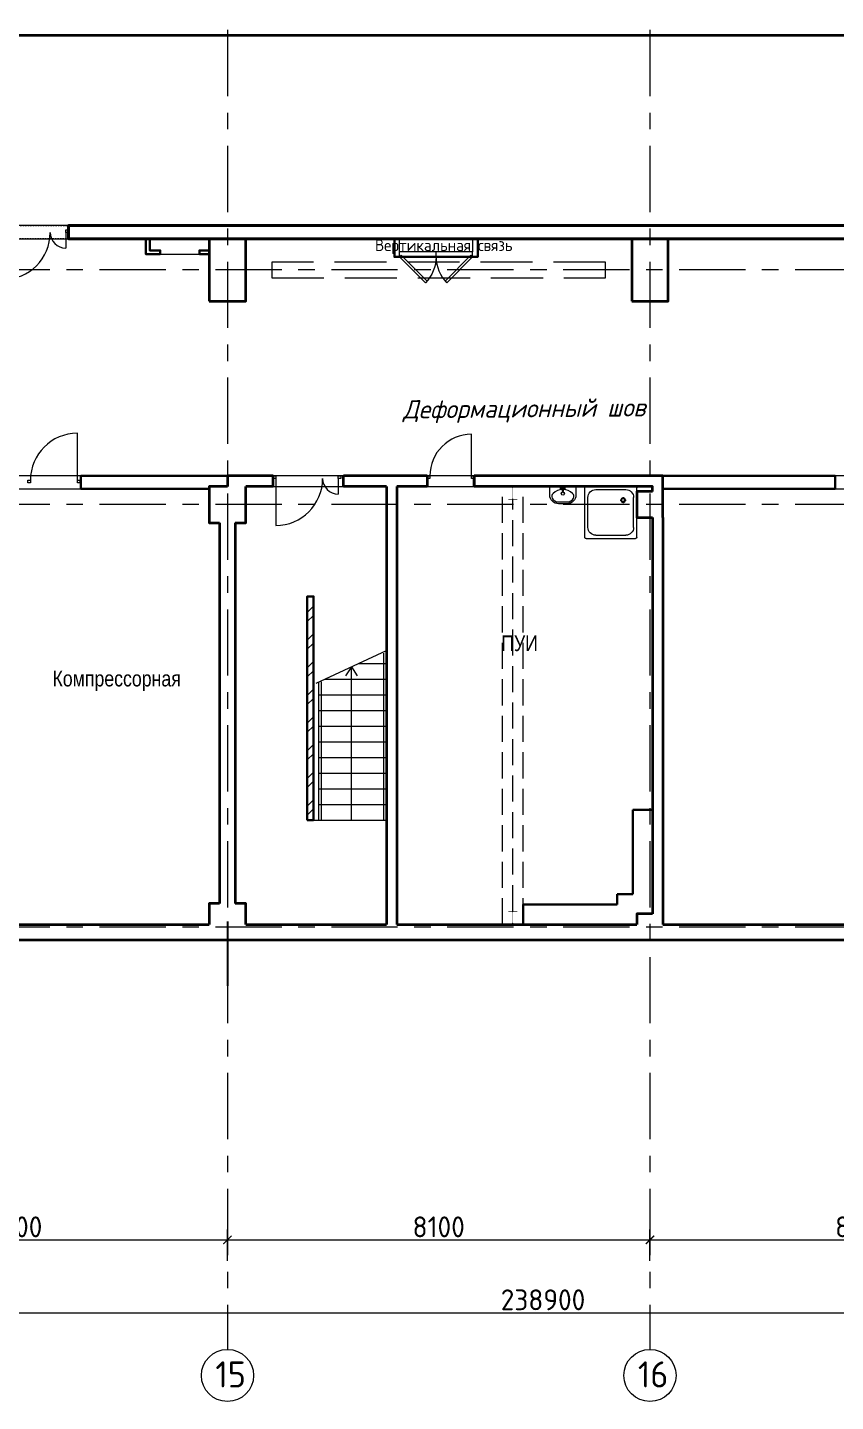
# Model space of a CAD drawing. Header units: millimetres. Extents: x -813692 to 807431, y 0 to 1813163.
# Drawn here: x -128043 to -112551, y 774278 to 800628 of the extents above; entities that cross this region are included whole.
import ezdxf

# ---------------------------------------------------------------- set-up
doc = ezdxf.new("R2010")
doc.units = ezdxf.units.MM
for name, pattern in [('Dashed', [5.644444, 2.822222, -2.822222]), ('SolidLine', [0]), ('ГОСТ 2.303 4', [7, 5, -2, 0]), ('Линия сетки', [22.225, 12.7, -3.175, 3.175, -3.175])]:
    doc.linetypes.add(name, pattern=pattern)
for name, color, linetype, lineweight in [('07_1_TС', 150, 'Continuous', 9), ('A-ANNO-DIMS', 7, 'Continuous', 9), ('KR_0.2', 252, 'Continuous', 20), ('KR_0.35', 252, 'Continuous', 35), ('KR_punk', 252, 'ГОСТ 2.303 4', 0), ('S-GRID', 252, 'Continuous', 9), ('АР_двери', 252, 'Continuous', 0), ('АР_демонт.несущ', 252, 'ГОСТ 2.303 4', 20), ('АР_кирпич120', 252, 'Continuous', 30), ('АР_кирпич250', 252, 'Continuous', 30), ('АР_кирпичные перегородки 120', 252, 'Continuous', 30), ('АР_монолит', 252, 'Continuous', 50), ('АР_Площади', 252, 'Continuous', 0), ('АР_сущ. стены', 252, 'Continuous', 30), ('АР_тонкая линия', 252, 'Continuous', 5), ('двери', 7, 'Continuous', 9)]:
    doc.layers.add(name, color=color, linetype=linetype, lineweight=lineweight)
doc.layers.add('АР_названия помещений', color=252, linetype='Continuous', lineweight=5, plot=False)
doc.layers.add('АР_обшивка коробов', color=252, linetype='Continuous')
doc.layers.add('АР_Сантехника', color=252, linetype='Continuous')
doc.styles.add('GOST 2.304', font='')
doc.styles.add('GOST-2.304_Type-B_italic', font='')
doc.styles.add('СГЕНЕРИР_СТИЛЬ_10', font='ARIALN.TTF', dxfattribs={"width": 0.988944})
doc.styles.get('GOST 2.304').set_extended_font_data('GOST Common')
doc.styles.get('GOST-2.304_Type-B_italic').set_extended_font_data('GOST Common', italic=True)
doc.dimstyles.new('М-200', dxfattribs={"dimtxt": 400, "dimasz": 160, "dimexe": 200, "dimexo": 400, "dimgap": 50, "dimtad": 1, "dimdec": 0, "dimzin": 0, "dimdsep": 46, "dimtxsty": 'GOST 2.304', "dimblk": 'ARCHTICK', "dimcen": 180, "dimdle": 200, "dimadec": 0, "dimazin": 0, "dimtfac": 1, "dimtdec": 0, "dimtmove": 1, "dimatfit": 0, "dimfxl": 1, "dimtolj": 1, "dimtzin": 0, "dimarcsym": 0})

# ---------------------------------------------------------------- blocks, each defined once
blk = doc.blocks.new('КР_подвал')
at = {"layer": 'KR_0.35', "ltscale": 200}
h = blk.add_hatch(color=256, dxfattribs=at)
h.dxf.hatch_style = 1
edge = h.paths.add_edge_path()
edge.add_line((118707, 7946), (118707, 7957))
edge.add_line((118707, 7957), (118639, 7957))
edge.add_arc((118639, 7973), 16, 180, 270, ccw=False)
edge.add_line((118623, 7973), (118623, 8163))
edge.add_arc((118639, 8163), 16, 90, 180, ccw=False)
edge.add_line((118639, 8179), (118707, 8179))
edge.add_line((118707, 8179), (118707, 8190))
edge.add_line((118707, 8190), (118532, 8190))
edge.add_line((118532, 8190), (118532, 8179))
edge.add_line((118532, 8179), (118600, 8179))
edge.add_arc((118600, 8163), 16, 0, 90, ccw=False)
edge.add_line((118616, 8163), (118616, 7973))
edge.add_arc((118600, 7973), 16, -90, 0, ccw=False)
edge.add_line((118600, 7957), (118532, 7957))
edge.add_line((118532, 7957), (118532, 7946))
edge.add_line((118532, 7946), (118707, 7946))
h = blk.add_hatch(color=256, dxfattribs=at)
h.dxf.hatch_style = 1
edge = h.paths.add_edge_path()
edge.add_line((118707, 54), (118707, 43))
edge.add_line((118707, 43), (118639, 43))
edge.add_arc((118639, 27), 16, 90, 180)
edge.add_line((118623, 27), (118623, -163))
edge.add_arc((118639, -163), 16, 180, 270)
edge.add_line((118639, -179), (118707, -179))
edge.add_line((118707, -179), (118707, -190))
edge.add_line((118707, -190), (118532, -190))
edge.add_line((118532, -190), (118532, -179))
edge.add_line((118532, -179), (118600, -179))
edge.add_arc((118600, -163), 16, 270, 360)
edge.add_line((118616, -163), (118616, 27))
edge.add_arc((118600, 27), 16, 360, 450)
edge.add_line((118600, 43), (118532, 43))
edge.add_line((118532, 43), (118532, 54))
edge.add_line((118532, 54), (118707, 54))
at = {"layer": 'KR_0.2', "ltscale": 200}
blk.add_lwpolyline([(114025, 8200), (115375, 8200), (115375, 8400), (114025, 8400)], close=True, dxfattribs=at)
at = {"layer": 'KR_0.35', "ltscale": 200}
for p, q in [((116980, 8400), (116980, 8200)), ((116980, 8400), (116980, 8200)), ((117880, 8200), (117880, 8400)), ((117880, 8400), (117880, 8200))]:
    blk.add_line(p, q, dxfattribs=at)
for points in [[(62000, 16850), (233801, 16850)], [(137700, 11750), (137700, -500), (-850, -500), (-850, 12790), (1051, 15608)], [(113150, 8200), (112800, 8200), (112800, 7500), (113000, 7500)], [(113150, 8400), (113150, 8200)], [(114025, 8400), (113150, 8400)], [(113300, 7500), (113500, 7500), (113500, 8200)], [(114025, 8200), (113500, 8200)], [(114025, 8200), (114025, 8400)], [(115375, 8200), (115375, 8400)], [(116980, 8400), (115375, 8400)], [(116200, 8200), (115375, 8200)], [(116200, 8200), (116200, -200)], [(116400, 8200), (116400, -200)], [(116980, 8200), (116400, 8200)], [(121500, 8100), (121500, 8400), (117880, 8400)], [(121300, 8100), (121300, 8200), (117880, 8200)], [(121300, 8100), (121000, 8100), (121000, 7600), (121300, 7600)], [(121500, 7600), (121500, 8100)], [(113000, 7500), (113000, 200)], [(113300, 7500), (113300, 200)], [(121300, 7600), (121300, 0)], [(121500, 7600), (121500, -200)], [(113000, 200), (112800, 200), (112800, -200)], [(113500, -200), (113500, 200), (113300, 200)], [(105400, -200), (112800, -200)], [(113500, -200), (116200, -200)], [(116400, -200), (121000, -200)], [(121300, 0), (121000, 0), (121000, -200)], [(121500, -200), (129100, -200)]]:
    blk.add_lwpolyline(points, dxfattribs=at)
for points in [[(112800, 11750), (113500, 11750), (113500, 12950), (112800, 12950)], [(120900, 11750), (121600, 11750), (121600, 12950), (120900, 12950)]]:
    blk.add_lwpolyline(points, close=True, dxfattribs=at)
at = {"layer": 'KR_punk', "ltscale": 200}
blk.add_lwpolyline([(114000, 12200), (120400, 12200), (120400, 12500), (114000, 12500)], close=True, dxfattribs=at)
at = {"layer": 'KR_punk', "ltscale": 100}
blk.add_lwpolyline([(118620, 54), (118620, 7946)], dxfattribs=at)
at = {"layer": 'АР_тонкая линия', "insert": (115978, 12654), "char_height": 220, "attachment_point": 7, "style": 'GOST 2.304'}
blk.add_mtext('Вертикальная связь', dxfattribs=at)
blk = doc.blocks.new('s_46')
at = {"layer": 'АР_Сантехника', "lineweight": 0, "ltscale": 600}
h = blk.add_hatch(color=256, dxfattribs=at)
edge = h.paths.add_edge_path()
edge.add_line((13, 62), (14, 54))
edge.add_ellipse((4, 52), major_axis=(-10.1, 0), ratio=1, start_angle=540, end_angle=550.1755, ccw=False)
edge.add_arc((4, 52), 10.1, 270, 360, ccw=False)
edge.add_line((4, 42), (4, 41))
edge.add_line((4, 41), (12, 41))
edge.add_arc((4, 52), 13.4, 664.6981, 766.4848)
h.paths.add_polyline_path([(4, 41), (-3, 41, 0.152567), (4, 39)])
h.paths.add_polyline_path([(12, 41), (4, 41), (4, 39, 0.152567)])
h.paths.add_polyline_path([(-6, 54), (-5, 62, 0.475833), (-3, 41), (4, 41), (4, 42, -0.46724)])
for p, q in [((-6, 52), (-1, 110)), ((-6, 52), (-1, 110)), ((9, 110), (14, 54)), ((14, 52), (9, 110)), ((14, 54), (14, 52))]:
    blk.add_line(p, q, dxfattribs=at)
blk.add_lwpolyline([(-221, 171, -0.414214), (-71, 321), (79, 321, -0.414214), (229, 171), (229, 41), (209, 21), (-201, 21), (-221, 41)], format="xyb", close=True, dxfattribs=at)
blk.add_lwpolyline([(12, 75, 0.181638), (172, 142, 0.326351), (188, 223, 0.289814), (79, 291), (-71, 291, 0.289814), (-179, 223, 0.326351), (-164, 142, 0.181638), (-4, 75)], format="xyb", dxfattribs=at)
for points in [[(-17, 67), (-17, 68), (-17, 68), (-17, 68), (-18, 68), (-18, 68), (-18, 68), (-18, 68), (-18, 68), (-18, 68), (-18, 69), (-19, 69), (-19, 69), (-19, 69), (-19, 69), (-19, 69), (-19, 69), (-19, 69), (-20, 69), (-20, 69), (-20, 69), (-20, 69), (-20, 70), (-21, 70), (-21, 70), (-21, 70), (-21, 70), (-21, 70), (-21, 70), (-22, 70), (-22, 71), (-22, 71), (-22, 71), (-22, 71), (-22, 70), (-23, 70), (-23, 70), (-23, 70), (-23, 70), (-23, 70), (-24, 71), (-24, 71), (-24, 71), (-24, 71), (-24, 71), (-25, 71), (-25, 71), (-25, 71), (-25, 71), (-25, 71), (-25, 71), (-26, 71), (-26, 71), (-26, 71), (-26, 71), (-26, 71), (-27, 71), (-27, 71), (-27, 71), (-27, 71), (-27, 71), (-28, 71), (-28, 71), (-28, 71), (-28, 71), (-28, 71), (-29, 71), (-29, 70), (-29, 70), (-29, 70), (-29, 70), (-30, 70), (-30, 70), (-30, 70), (-31, 70), (-31, 70), (-31, 70), (-31, 69), (-32, 68), (-32, 68), (-33, 68), (-33, 68), (-34, 68), (-34, 68), (-34, 68), (-34, 67), (-34, 67), (-34, 67), (-34, 67), (-35, 67), (-35, 66), (-35, 66), (-35, 66), (-35, 66), (-36, 66), (-36, 66), (-36, 66), (-36, 65), (-36, 65), (-36, 65), (-36, 65), (-36, 65), (-36, 64), (-36, 64), (-36, 64), (-36, 64), (-36, 64), (-37, 64), (-37, 64), (-37, 63), (-37, 63), (-37, 63), (-37, 63), (-37, 63), (-37, 63), (-37, 62), (-37, 62), (-37, 62), (-37, 62), (-37, 62), (-37, 61), (-37, 61), (-37, 61), (-38, 61), (-38, 61), (-38, 61), (-38, 60), (-38, 60), (-38, 60), (-38, 60), (-38, 60), (-38, 59), (-37, 59), (-37, 59), (-37, 59), (-37, 59), (-37, 58), (-38, 58), (-38, 58), (-38, 58), (-38, 58), (-38, 57), (-38, 57), (-38, 57), (-38, 57), (-38, 57), (-37, 57), (-37, 56), (-37, 56), (-37, 56), (-37, 56), (-37, 56), (-37, 55), (-37, 55), (-37, 55), (-37, 55), (-37, 55), (-37, 54), (-37, 54), (-37, 54), (-37, 54), (-37, 54), (-36, 54), (-36, 54), (-36, 53), (-36, 53), (-36, 53), (-36, 53), (-36, 53), (-36, 52), (-36, 52), (-36, 52), (-36, 52), (-36, 52), (-36, 52), (-35, 51), (-35, 51), (-35, 51), (-35, 51), (-35, 51), (-34, 51), (-34, 51), (-34, 51), (-34, 51), (-34, 50), (-34, 50), (-34, 50), (-34, 50), (-34, 50), (-34, 49), (-33, 49), (-33, 49), (-33, 49), (-33, 49), (-33, 49), (-32, 49), (-32, 49), (-32, 49), (-32, 49), (-32, 49), (-32, 49), (-31, 48), (-31, 48), (-31, 48), (-31, 48), (-31, 48), (-31, 48), (-31, 48), (-30, 48), (-30, 48), (-30, 48), (-30, 48), (-30, 48), (-29, 48), (-29, 48), (-29, 47), (-29, 47), (-29, 47), (-28, 47), (-28, 47), (-28, 47), (-28, 47), (-28, 47), (-28, 47), (-27, 47), (-27, 47), (-27, 47), (-27, 47), (-27, 47), (-26, 47), (-26, 47), (-26, 47), (-26, 47), (-26, 47), (-25, 47), (-25, 47), (-25, 47), (-25, 46), (-25, 46), (-25, 47), (-24, 47), (-24, 47), (-24, 47), (-24, 47), (-24, 47), (-23, 47), (-23, 47), (-23, 47), (-23, 47), (-23, 47), (-22, 47), (-22, 47), (-22, 47), (-22, 47), (-22, 47), (-22, 47), (-21, 47), (-21, 47), (-21, 48), (-21, 48), (-21, 48), (-21, 48), (-20, 48), (-20, 48), (-20, 48), (-20, 48), (-20, 48), (-19, 48), (-19, 48), (-19, 48), (-19, 48), (-19, 48), (-19, 49), (-19, 49), (-18, 49), (-18, 49), (-18, 49), (-18, 50), (-18, 50), (-18, 50), (-18, 50), (-17, 50), (-17, 50), (-17, 50), (-17, 50), (-17, 50), (-17, 50), (-16, 50), (-16, 51), (-16, 51), (-16, 51), (-16, 51), (-16, 51), (-16, 52), (-16, 52), (-16, 52), (-16, 52), (-15, 52), (-15, 52), (-15, 52), (-15, 53), (-15, 53), (-15, 53), (-15, 53), (-15, 53), (-15, 53), (-15, 54), (-15, 54), (-15, 54), (-15, 54), (-15, 54), (-14, 55), (-14, 55), (-14, 55), (-14, 55), (-14, 55), (-14, 55), (-14, 56), (-14, 56), (-14, 56), (-14, 56), (-14, 56), (-14, 56), (-14, 57), (-14, 57), (-14, 57), (-14, 57), (-14, 57), (-14, 58), (-14, 58), (-13, 58), (-13, 58), (-13, 58), (-13, 59), (-13, 59), (-13, 59), (-13, 59), (-13, 59), (-13, 60), (-14, 60), (-14, 60), (-14, 60), (-14, 60), (-14, 60), (-14, 61), (-14, 61), (-14, 61), (-14, 61), (-14, 61), (-14, 62), (-14, 62), (-14, 62), (-14, 62), (-14, 62), (-14, 62), (-14, 63), (-14, 63), (-14, 63), (-15, 63), (-15, 63), (-15, 64), (-15, 64), (-15, 64), (-15, 64), (-15, 64), (-15, 65), (-15, 65), (-15, 65), (-15, 65), (-15, 65), (-15, 65), (-15, 65), (-16, 65), (-16, 66), (-16, 66), (-16, 66), (-16, 66), (-16, 66), (-16, 67), (-16, 67), (-16, 67), (-16, 67), (-17, 67), (-17, 67)], [(22, 61), (22, 61), (22, 61), (22, 62), (22, 62), (22, 62), (22, 62), (22, 62), (22, 62), (23, 63), (23, 63), (23, 63), (23, 63), (23, 63), (23, 64), (23, 64), (23, 64), (23, 64), (23, 64), (23, 65), (23, 65), (23, 65), (23, 65), (24, 65), (24, 65), (24, 65), (24, 65), (24, 66), (24, 66), (24, 66), (25, 66), (25, 66), (25, 67), (25, 67), (25, 67), (25, 67), (25, 67), (25, 67), (25, 67), (25, 68), (26, 68), (26, 68), (26, 68), (26, 68), (26, 68), (27, 68), (27, 68), (27, 68), (27, 69), (27, 69), (27, 69), (27, 69), (27, 69), (28, 69), (28, 69), (28, 69), (28, 69), (28, 69), (29, 69), (29, 69), (29, 70), (29, 70), (29, 70), (29, 70), (30, 70), (30, 70), (30, 70), (30, 70), (30, 71), (30, 71), (31, 71), (31, 71), (31, 70), (31, 70), (31, 70), (32, 70), (32, 70), (32, 70), (32, 71), (32, 71), (32, 71), (33, 71), (33, 71), (33, 71), (33, 71), (33, 71), (34, 71), (34, 71), (34, 71), (34, 71), (34, 71), (34, 71), (35, 71), (35, 71), (35, 71), (35, 71), (36, 71), (36, 71), (36, 71), (36, 71), (36, 71), (36, 71), (37, 71), (37, 71), (37, 71), (37, 70), (37, 70), (38, 70), (38, 70), (38, 70), (38, 70), (39, 70), (39, 70), (39, 70), (40, 70), (40, 69), (40, 68), (41, 68), (41, 68), (42, 68), (42, 68), (42, 68), (42, 68), (42, 67), (43, 67), (43, 67), (43, 67), (43, 67), (43, 66), (43, 66), (44, 66), (44, 66), (44, 66), (44, 66), (44, 66), (44, 65), (44, 65), (44, 65), (44, 65), (44, 65), (44, 64), (44, 64), (45, 64), (45, 64), (45, 64), (45, 64), (45, 64), (45, 63), (45, 63), (45, 63), (45, 63), (45, 63), (45, 63), (45, 62), (45, 62), (45, 62), (45, 62), (45, 62), (46, 61), (46, 61), (46, 61), (46, 61), (46, 61), (46, 61), (46, 60), (46, 60), (46, 60), (46, 60), (46, 60), (46, 59), (46, 59), (46, 59), (46, 59), (46, 59), (46, 58), (46, 58), (46, 58), (46, 58), (46, 58), (46, 57), (46, 57), (46, 57), (46, 57), (46, 57), (46, 57), (46, 56), (46, 56), (45, 56), (45, 56), (45, 56), (45, 55), (45, 55), (45, 55), (45, 55), (45, 55), (45, 54), (45, 54), (45, 54), (45, 54), (45, 54), (45, 54), (45, 54), (45, 53), (44, 53), (44, 53), (44, 53), (44, 53), (44, 52), (44, 52), (44, 52), (44, 52), (44, 52), (44, 52), (44, 51), (44, 51), (43, 51), (43, 51), (43, 51), (43, 51), (43, 51), (43, 51), (42, 51), (42, 50), (42, 50), (42, 50), (42, 50), (42, 50), (42, 49), (42, 49), (42, 49), (41, 49), (41, 49), (41, 49), (41, 49), (41, 49), (40, 49), (40, 49), (40, 49), (40, 49), (40, 48), (40, 48), (40, 48), (39, 48), (39, 48), (39, 48), (39, 48), (39, 48), (39, 48), (38, 48), (38, 48), (38, 48), (38, 48), (38, 48), (37, 47), (37, 47), (37, 47), (37, 47), (37, 47), (37, 47), (36, 47), (36, 47), (36, 47), (36, 47), (36, 47), (36, 47), (35, 47), (35, 47), (35, 47), (35, 47), (34, 47), (34, 47), (34, 47), (34, 47), (34, 47), (34, 47), (33, 46), (33, 46), (33, 47), (33, 47), (33, 47), (32, 47), (32, 47), (32, 47), (32, 47), (32, 47), (32, 47), (31, 47), (31, 47), (31, 47), (31, 47), (31, 47), (30, 47), (30, 47), (30, 47), (30, 47), (30, 47), (30, 48), (29, 48), (29, 48), (29, 48), (29, 48), (29, 48), (29, 48), (28, 48), (28, 48), (28, 48), (28, 48), (28, 48), (27, 48), (27, 48), (27, 49), (27, 49), (27, 49), (27, 49), (27, 49), (27, 50), (26, 50), (26, 50), (26, 50), (26, 50), (26, 50), (25, 50), (25, 50), (25, 50), (25, 50), (25, 50), (25, 51), (25, 51), (25, 51), (25, 51), (25, 51), (24, 52), (24, 52), (24, 52), (24, 52), (24, 52), (24, 52), (24, 52), (23, 53), (23, 53), (23, 53), (23, 53), (23, 53), (23, 53), (23, 54), (23, 54), (23, 54), (23, 54), (23, 54), (23, 55), (23, 55), (23, 55), (22, 55), (22, 55), (22, 55), (22, 56), (22, 56), (22, 56), (22, 56), (22, 56), (22, 56), (22, 57), (22, 57), (22, 57), (22, 57), (22, 57), (22, 58), (22, 58), (22, 58), (22, 58), (22, 58), (22, 59), (22, 59), (22, 59), (22, 59), (22, 59), (22, 60), (22, 60), (22, 60), (22, 60), (22, 60), (22, 60), (22, 61), (22, 61)]]:
    blk.add_lwpolyline(points, close=True, dxfattribs=at)
blk.add_circle((4, 146), 28, dxfattribs=at)
for centre, radius, start, end in [((4, 52), 10.1, 169.8245, 0), ((4, 108), 5.42, 24.6783, 155.3217)]:
    blk.add_arc(centre, radius, start, end, dxfattribs=at)
for centre, major_axis, ratio, start_param, end_param in [((4, 52), (-10.1, 0), 1, 6.10559, 9.602373), ((4, 110), (-4.93, 0), 0.641024, 3.141593, 6.283185)]:
    blk.add_ellipse(centre, major_axis=major_axis, ratio=ratio, start_param=start_param, end_param=end_param, dxfattribs=at)
blk = doc.blocks.new('поддон')
at = {"layer": 'АР_Сантехника', "linetype": 'Continuous', "lineweight": 0}
for p, q in [((0, -975), (0, -25)), ((975, 0), (25, 0)), ((62, -788), (62, -213)), ((787, -63), (212, -63)), ((264, -247), (264, -207)), ((937, -788), (937, -213)), ((1000, -975), (1000, -25)), ((207, -264), (247, -264)), ((264, -321), (264, -282)), ((281, -264), (321, -264)), ((975, -1000), (25, -1000)), ((787, -938), (212, -938))]:
    blk.add_line(p, q, dxfattribs=at)
at = {"layer": 'АР_Сантехника', "linetype": 'Continuous', "lineweight": 0, "extrusion": (0, 0, -1)}
for centre, major_axis, start_param, end_param in [((25, -25), (-17.7, 17.7), 5.497787, 7.068583), ((212, -213), (106, 106), 3.926991, 5.497787), ((264, -264), (-30.9, 30.9), 3.926991, 10.210176), ((264, -264), (-22.1, 22.1), 3.926991, 10.210176), ((787, -213), (-106, 106), 0.785398, 2.356194), ((975, -25), (17.7, 17.7), -0.785398, 0.785398), ((212, -788), (106, 106), 2.356194, 3.926991), ((787, -788), (-106, 106), 2.356194, 3.926991), ((25, -975), (17.7, 17.7), 2.356194, 3.926991), ((975, -975), (-17.7, 17.7), 2.356194, 3.926991)]:
    blk.add_ellipse(centre, major_axis=major_axis, ratio=1, start_param=start_param, end_param=end_param, dxfattribs=at)
blk = doc.blocks.new('Д-1000-ОП-Л')
at = {"layer": 'АР_двери'}
for points in [[(-318.5, -560), (-318.5, 340)], [(-1268.5, -560), (-1218.5, -560), (-1218.5, -610), (-1268.5, -610), (-1268.5, -560)], [(-318.5, -560), (-268.5, -560), (-268.5, -610), (-318.5, -610), (-318.5, -560)]]:
    blk.add_lwpolyline(points, dxfattribs=at)
blk.add_arc((-318.5, -560), 900, 90, 180, dxfattribs=at)
blk = doc.blocks.new('Д-900-ОП-Л')
at = {"layer": 'АР_двери'}
for points in [[(-197, -399), (-197, 401)], [(-1047, -399), (-997, -399), (-997, -449), (-1047, -449), (-1047, -399)], [(-197, -399), (-147, -399), (-147, -449), (-197, -449), (-197, -399)]]:
    blk.add_lwpolyline(points, dxfattribs=at)
blk.add_arc((-197, -399), 800, 90, 180, dxfattribs=at)
blk = doc.blocks.new('Д-1300-ДП-Л')
at = {"layer": 'АР_двери'}
for points in [[(349, -398), (349, 502)], [(-851, -398), (-851, -98)], [(-901, -398), (-851, -398), (-851, -448), (-901, -448), (-901, -398)], [(349, -398), (399, -398), (399, -448), (349, -448), (349, -398)]]:
    blk.add_lwpolyline(points, dxfattribs=at)
for centre, radius, start, end in [((349, -398), 900, 90, 180), ((-851, -398), 300, 0, 90)]:
    blk.add_arc(centre, radius, start, end, dxfattribs=at)
blk = doc.blocks.new('_ArchTick')
at = {"color": 0, "linetype": 'ByBlock', "const_width": 0.15}
blk.add_lwpolyline([(-0.5, -0.5), (0.5, 0.5)], dxfattribs=at)
blk = doc.blocks.new('*D54')
at = {"layer": 'A-ANNO-DIMS', "color": 0, "lineweight": -2, "transparency": 16777216}
for p, q in [((-404804, -221203), (-165504, -221203)), ((-404604, -221462), (-404604, -221403)), ((-165704, -221462), (-165704, -221403))]:
    blk.add_line(p, q, dxfattribs=at)
at = {"layer": 'Defpoints', "color": 0, "lineweight": 30, "transparency": 16777216}
for p in [(-404604, -221062), (-165704, -221062), (-165704, -221203)]:
    blk.add_point(p, dxfattribs=at)
at = {"layer": 'A-ANNO-DIMS', "color": 0, "lineweight": -2, "transparency": 16777216, "xscale": 160, "yscale": 160, "zscale": 160, "rotation": 180}
blk.add_blockref('_ArchTick', (-404604, -221203), dxfattribs=at)
at = {"layer": 'A-ANNO-DIMS', "color": 0, "lineweight": -2, "transparency": 16777216, "xscale": 160, "yscale": 160, "zscale": 160}
blk.add_blockref('_ArchTick', (-165704, -221203), dxfattribs=at)
at = {"layer": 'A-ANNO-DIMS', "color": 0, "transparency": 16777216, "insert": (-285154, -220953), "char_height": 400, "width": 850.41, "attachment_point": 5, "style": 'GOST 2.304'}
blk.add_mtext('\\A1;238900', dxfattribs=at)
blk = doc.blocks.new('*D67')
at = {"layer": 'A-ANNO-DIMS', "color": 0, "lineweight": -2, "transparency": 16777216}
for p, q in [((-299304, -220206), (-299304, -219604)), ((-291204, -220206), (-291204, -219604)), ((-299504, -219804), (-291004, -219804))]:
    blk.add_line(p, q, dxfattribs=at)
at = {"layer": 'Defpoints', "color": 0, "lineweight": 30, "transparency": 16777216}
for p in [(-291204, -219804), (-299304, -220606), (-291204, -220606)]:
    blk.add_point(p, dxfattribs=at)
at = {"layer": 'A-ANNO-DIMS', "color": 0, "lineweight": -2, "transparency": 16777216, "xscale": 160, "yscale": 160, "zscale": 160, "rotation": 180}
blk.add_blockref('_ArchTick', (-299304, -219804), dxfattribs=at)
at = {"layer": 'A-ANNO-DIMS', "color": 0, "lineweight": -2, "transparency": 16777216, "xscale": 160, "yscale": 160, "zscale": 160}
blk.add_blockref('_ArchTick', (-291204, -219804), dxfattribs=at)
at = {"layer": 'A-ANNO-DIMS', "color": 0, "transparency": 16777216, "insert": (-295254, -219554), "char_height": 400, "width": 2.79, "attachment_point": 5, "style": 'GOST 2.304'}
blk.add_mtext('\\A1;8100', dxfattribs=at)
blk = doc.blocks.new('*D68')
at = {"layer": 'A-ANNO-DIMS', "color": 0, "lineweight": -2, "transparency": 16777216}
for p, q in [((-291204, -220206), (-291204, -219604)), ((-283104, -220206), (-283104, -219604)), ((-291404, -219804), (-282904, -219804))]:
    blk.add_line(p, q, dxfattribs=at)
at = {"layer": 'Defpoints', "color": 0, "lineweight": 30, "transparency": 16777216}
for p in [(-283104, -219804), (-291204, -220606), (-283104, -220606)]:
    blk.add_point(p, dxfattribs=at)
at = {"layer": 'A-ANNO-DIMS', "color": 0, "lineweight": -2, "transparency": 16777216, "xscale": 160, "yscale": 160, "zscale": 160, "rotation": 180}
blk.add_blockref('_ArchTick', (-291204, -219804), dxfattribs=at)
at = {"layer": 'A-ANNO-DIMS', "color": 0, "lineweight": -2, "transparency": 16777216, "xscale": 160, "yscale": 160, "zscale": 160}
blk.add_blockref('_ArchTick', (-283104, -219804), dxfattribs=at)
at = {"layer": 'A-ANNO-DIMS', "color": 0, "transparency": 16777216, "insert": (-287154, -219554), "char_height": 400, "width": 2.79, "attachment_point": 5, "style": 'GOST 2.304'}
blk.add_mtext('\\A1;8100', dxfattribs=at)
blk = doc.blocks.new('*D69')
at = {"layer": 'A-ANNO-DIMS', "color": 0, "lineweight": -2, "transparency": 16777216}
for p, q in [((-283104, -220206), (-283104, -219604)), ((-275004, -220206), (-275004, -219604)), ((-283304, -219804), (-274804, -219804))]:
    blk.add_line(p, q, dxfattribs=at)
at = {"layer": 'Defpoints', "color": 0, "lineweight": 30, "transparency": 16777216}
for p in [(-275004, -219804), (-283104, -220606), (-275004, -220606)]:
    blk.add_point(p, dxfattribs=at)
at = {"layer": 'A-ANNO-DIMS', "color": 0, "lineweight": -2, "transparency": 16777216, "xscale": 160, "yscale": 160, "zscale": 160, "rotation": 180}
blk.add_blockref('_ArchTick', (-283104, -219804), dxfattribs=at)
at = {"layer": 'A-ANNO-DIMS', "color": 0, "lineweight": -2, "transparency": 16777216, "xscale": 160, "yscale": 160, "zscale": 160}
blk.add_blockref('_ArchTick', (-275004, -219804), dxfattribs=at)
at = {"layer": 'A-ANNO-DIMS', "color": 0, "transparency": 16777216, "insert": (-279054, -219554), "char_height": 400, "width": 2.79, "attachment_point": 5, "style": 'GOST 2.304'}
blk.add_mtext('\\A1;8100', dxfattribs=at)
blk = doc.blocks.new('*U293')
for p, q in [((-700, 0), (-700, 100)), ((0, 0), (0, 100))]:
    blk.add_line(p, q)
blk.add_lwpolyline([(0, 0), (-495, -495), (-526, -464), (-31, 31)], close=True)
blk.add_arc((0, 0), 700, 180, 225)
blk = doc.blocks.new('Оси200')
at = {"layer": 'S-GRID', "linetype": 'Линия сетки', "ltscale": 100}
for points in [[(-291203.6, -127703.3), (-291203.8, -221903.3)], [(-283103.6, -127703.3), (-283103.8, -221903.3)], [(-165703.8, -201204.1), (-412703.7, -201203.6)], [(-165703.8, -205704.1), (-412703.7, -205703.6)], [(-165703.8, -213803.7), (-412703.7, -213803.6)]]:
    blk.add_lwpolyline(points, dxfattribs=at)
at = {"layer": 'S-GRID'}
for centre in [(-291203.8, -222403.5), (-283103.8, -222403.4)]:
    blk.add_circle(centre, 500, dxfattribs=at)
at = {"layer": 'S-GRID', "char_height": 500, "attachment_point": 5, "rotation": 359.9, "style": 'GOST 2.304'}
for s, insert in [('15', (-291143.3, -222383.8)), ('16', (-283043.3, -222383.7))]:
    blk.add_mtext(s, dxfattribs=dict(at, insert=insert))
at = {"layer": 'A-ANNO-DIMS'}
for base, p1, p2, picture, middle in [((-291203.8, -219803.5), (-299303.8, -220606.2), (-291203.8, -220606.2), '*D67', (-295253.8, -219553.5)), ((-283103.8, -219803.5), (-291203.8, -220606.2), (-283103.8, -220606.2), '*D68', (-287153.8, -219553.5)), ((-275003.8, -219803.5), (-283103.8, -220606.3), (-275003.8, -220606.3), '*D69', (-279053.8, -219553.5)), ((-165703.8, -221203.3), (-404603.8, -221061.9), (-165703.8, -221062.3), '*D54', (-285153.8, -220953.3))]:
    dim = blk.add_linear_dim(base=base, p1=p1, p2=p2, dimstyle='М-200', dxfattribs=at)
    dim.commit()
    dim.dimension.update_dxf_attribs({"geometry": picture, "text_midpoint": middle})

msp = doc.modelspace()

# ---------------------------------------------------------------- hatches: boundary and pattern name
at = {"layer": 'АР_кирпичные перегородки 120', "lineweight": 0}
h = msp.add_hatch(dxfattribs=at)
h.set_pattern_fill('ANSI32', color=256, scale=1000)
h.set_pattern_definition([(45, (-1241.95, 1181845.07), (-265.16504, 265.16504), []), (45, (-1065.17, 1181845.07), (-265.16504, 265.16504), [])])
h.paths.add_polyline_path([(-122558.5, 789717.6), (-122678.5, 789717.6), (-122678.5, 785682), (-122558.5, 786058.6)])
h.paths.add_polyline_path([(-122558.5, 786058.6), (-122678.5, 785682), (-122678.5, 785427.6), (-122558.5, 785427.6)])

# ---------------------------------------------------------------- linework, layer by layer
at = {"color": 7, "linetype": 'Continuous', "lineweight": 25}
msp.add_lwpolyline([(-124208.6, 783480.4), (-124208.6, 782248.5)], dxfattribs=at)
at = {"layer": '07_1_TС', "ltscale": 100}
msp.add_lwpolyline([(-120908.7, 796327.6), (-120908.7, 796577.6), (-119508.7, 796577.6), (-119508.7, 796327.6)], close=True, dxfattribs=at)
at = {"layer": 'KR_punk', "ltscale": 100}
for points in [[(-118938.7, 783427.6), (-118938.7, 791827.6)], [(-118538.7, 783427.6), (-118538.7, 791827.6)]]:
    msp.add_lwpolyline(points, dxfattribs=at)
at = {"layer": 'АР_демонт.несущ', "linetype": 'Dashed'}
msp.add_lwpolyline([(-128558.7, 796827.6), (-127258.7, 796827.6), (-127258.7, 796577.6), (-128558.7, 796577.6)], close=True, dxfattribs=at)
at = {"layer": 'АР_кирпич120'}
msp.add_lwpolyline([(-122558.5, 785427.6), (-122558.5, 789717.6), (-122678.5, 789717.6), (-122678.5, 785427.6)], dxfattribs=at)
at = {"layer": 'АР_кирпич250'}
for p, q in [((-124208.7, 792027.6), (-127018.9, 792027.6)), ((-127018.9, 791777.6), (-127018.9, 792027.6)), ((-127018.9, 791777.6), (-127018.9, 791977.6)), ((-124558.7, 791777.6), (-127018.9, 791777.6))]:
    msp.add_line(p, q, dxfattribs=at)
at = {"layer": 'АР_кирпич250', "ltscale": 0.5}
for p, q in [((-116438.6, 784007.7), (-116438.6, 785627.7)), ((-116438.6, 785627.7), (-116058.6, 785627.7)), ((-116438.6, 784007.7), (-116438.6, 785238.4)), ((-116438.6, 784007.7), (-116738.6, 784007.7)), ((-116738.6, 784007.7), (-116738.6, 783807.7)), ((-116738.6, 783807.7), (-118538.7, 783807.7)), ((-118538.7, 783807.7), (-118538.7, 783427.7))]:
    msp.add_line(p, q, dxfattribs=at)
at = {"layer": 'АР_кирпич250'}
for points in [[(-122168.7, 796827.6), (-103158.7, 796827.6)], [(-124558.9, 791827.6), (-124558.9, 791777.6)], [(-115858.7, 791777.6), (-112558.7, 791777.6), (-112558.7, 792027.6), (-115858.7, 792027.6), (-115858.7, 791777.6)]]:
    msp.add_lwpolyline(points, dxfattribs=at)
at = {"layer": 'АР_кирпичные перегородки 120'}
msp.add_line((-122558.5, 785427.6), (-122678.5, 785427.6), dxfattribs=at)
at = {"layer": 'АР_обшивка коробов', "lineweight": 30}
for points in [[(-125497.4, 796277.5), (-125772.4, 796277.5), (-125772.4, 796577.6), (-125697.4, 796577.6), (-125697.4, 796352.6), (-125497.4, 796352.6), (-125497.4, 796277.5)], [(-119408.7, 796577.6), (-119408.7, 796227.6), (-121008.7, 796227.6), (-121008.7, 796577.6)], [(-124747.4, 796277.5), (-124558.7, 796277.5), (-124558.7, 796352.5), (-124747.4, 796352.5), (-124747.4, 796277.5)]]:
    msp.add_lwpolyline(points, dxfattribs=at)
at = {"layer": 'АР_Площади', "ltscale": 0.5}
msp.add_lwpolyline([(-160598.7, 800477.6), (-103158.7, 800477.6), (-103158.7, 796827.6), (-160598.7, 796827.6)], close=True, dxfattribs=at)
for points in [[(-109358.6, 792027.6), (-132059, 792027.6), (-132059, 795377.6), (-131958.6, 795377.6), (-131958.6, 796577.6), (-125772.4, 796577.6), (-125772.4, 796277.5), (-124558.7, 796277.5), (-124558.7, 795377.7), (-123858.6, 795377.7), (-123858.6, 796577.6), (-121008.7, 796577.6), (-121008.7, 796227.6), (-119408.7, 796227.6), (-119408.7, 796577.6), (-116458.6, 796577.6), (-116458.6, 795377.7), (-115758.6, 795377.7), (-115758.6, 796577.6), (-108358.6, 796577.7)], [(-123858.6, 783427.7), (-123858.6, 783827.7), (-124058.6, 783827.7), (-124058.6, 791127.7), (-123858.6, 791127.7), (-123858.6, 791827.7), (-121158.6, 791827.7), (-121158.6, 783427.7), (-123858.6, 783427.7)], [(-120958.6, 783427.7), (-120958.7, 791827.6), (-116058.7, 791827.6), (-116058.7, 791727.6), (-116358.6, 791727.7), (-116358.6, 791227.6), (-116058.6, 791227.7), (-116058.7, 785627.7), (-116438.6, 785627.7), (-116438.6, 784007.7), (-116738.6, 784007.7), (-116738.6, 783807.7), (-118538.7, 783807.7), (-118538.7, 783427.7), (-120958.6, 783427.7)], [(-128925.7, 783427.7), (-128925.7, 787177.4), (-132158.6, 787177.4), (-132158.7, 788677.8), (-129008.7, 788677.8), (-129008.7, 791777.6), (-124558.6, 791777.6), (-124558.6, 791127.7), (-124358.7, 791127.7), (-124358.7, 783827.6), (-124558.6, 783827.6), (-124558.6, 783427.7), (-128925.7, 783427.6)], [(-115858.6, 783427.7), (-115858.7, 791777.6), (-108258.7, 791777.6), (-108258.7, 791227.7), (-108008.7, 791227.7), (-108008.7, 783627.6), (-108258.6, 783627.7), (-108258.6, 783427.7), (-115858.6, 783427.6)]]:
    msp.add_lwpolyline(points, dxfattribs=at)
at = {"layer": 'АР_сущ. стены', "color": 7, "linetype": 'Continuous', "lineweight": 40, "flags": 128}
msp.add_lwpolyline([(-99558.7, 796577.6), (-127258.7, 796577.6), (-127258.7, 796827.6), (-102908.7, 796827.6)], dxfattribs=at)
at = {"layer": 'АР_тонкая линия'}
for p, q in [((-124058.7, 789927.6), (-124058.7, 786627.6)), ((-122508.5, 788054.5), (-121158.5, 788677.6)), ((-121700.1, 788427.6), (-121158.7, 788427.6)), ((-121208.5, 785427.6), (-121208.5, 788631.4)), ((-121833.6, 785427.6), (-121833.6, 788366)), ((-122458.5, 785427.6), (-122458.5, 788077.6)), ((-122408.5, 785427.6), (-122408.5, 788077.6)), ((-122350.1, 788127.6), (-121158.7, 788127.6)), ((-122458.5, 787827.6), (-121158.7, 787827.6)), ((-122458.5, 787527.6), (-121158.7, 787527.6)), ((-122458.5, 787227.6), (-121158.7, 787227.6)), ((-122458.5, 786927.6), (-121158.7, 786927.6)), ((-122458.5, 786627.6), (-121158.7, 786627.6)), ((-122458.5, 786327.6), (-121158.7, 786327.6)), ((-122458.5, 786027.6), (-121158.7, 786027.6)), ((-122458.5, 785727.6), (-121158.7, 785727.6)), ((-122558.5, 785427.6), (-121158.7, 785427.6))]:
    msp.add_line(p, q, dxfattribs=at)
at = {"layer": 'АР_тонкая линия', "linetype": 'SolidLine', "lineweight": 5}
for q in [(-121943.8, 788192.9), (-121723.4, 788192.9)]:
    msp.add_line((-121833.6, 788366), q, dxfattribs=at)

# ---------------------------------------------------------------- block references
at = {"layer": 'A-ANNO-DIMS', "color": 18, "lineweight": 0, "true_color": 0x000000}
msp.add_blockref('Оси200', (166995, 997181.2), dxfattribs=at)
at = {"layer": 'АР_двери', "color": 0}
for p, rotation in [((-128159.7, 796297.9), 180), ((-122934.7, 791579.6), 179.999895990458)]:
    msp.add_blockref('Д-1300-ДП-Л', p, dxfattribs=dict(at, rotation=rotation))
at = {"layer": 'АР_двери'}
for name, p in [('Д-1000-ОП-Л', (-126768.9, 792505.5)), ('Д-900-ОП-Л', (-119331.7, 792426.6))]:
    msp.add_blockref(name, p, dxfattribs=at)
at = {"layer": 'АР_монолит'}
msp.add_blockref('КР_подвал', (-237358.6, 783627.7), dxfattribs=at)
at = {"layer": 'АР_Сантехника', "lineweight": 0, "xscale": 1.111111111111111, "yscale": 1.111111111111111, "zscale": 1.111111111111111, "rotation": 179.9997926513877}
msp.add_blockref('s_46', (-117774.5, 791851.2), dxfattribs=at)
at = {"layer": 'АР_Сантехника', "lineweight": 0, "rotation": 269.9999999997372}
msp.add_blockref('поддон', (-116358.7, 791827.6), dxfattribs=at)
at = {"layer": 'двери', "xscale": -1}
msp.add_blockref('*U293', (-120908.7, 796227.6), dxfattribs=at)
at = {"layer": 'двери'}
msp.add_blockref('*U293', (-119508.7, 796227.6), dxfattribs=at)

# ---------------------------------------------------------------- texts
at = {"layer": 'S-GRID', "linetype": 'Continuous', "lineweight": 5, "insert": (-120844.8, 793256.1), "char_height": 350, "attachment_point": 4, "rotation": 0.52766, "style": 'GOST-2.304_Type-B_italic'}
msp.add_mtext('\\A1;Деформационный шов', dxfattribs=at)
at = {"layer": 'АР_названия помещений', "color": 7, "linetype": 'Continuous', "lineweight": 20, "char_height": 300, "attachment_point": 5, "line_spacing_factor": 0.996518, "style": 'СГЕНЕРИР_СТИЛЬ_10'}
for s, insert in [('\\A1;\\pxqc;{\\W0.98894;ПУИ}', (-118608.5, 788817.3)), ('\\A1;{\\W0.98894;Компрессорная}', (-126333.3, 788095.9))]:
    msp.add_mtext(s, dxfattribs=dict(at, insert=insert))

doc.saveas('drawing.dxf')
